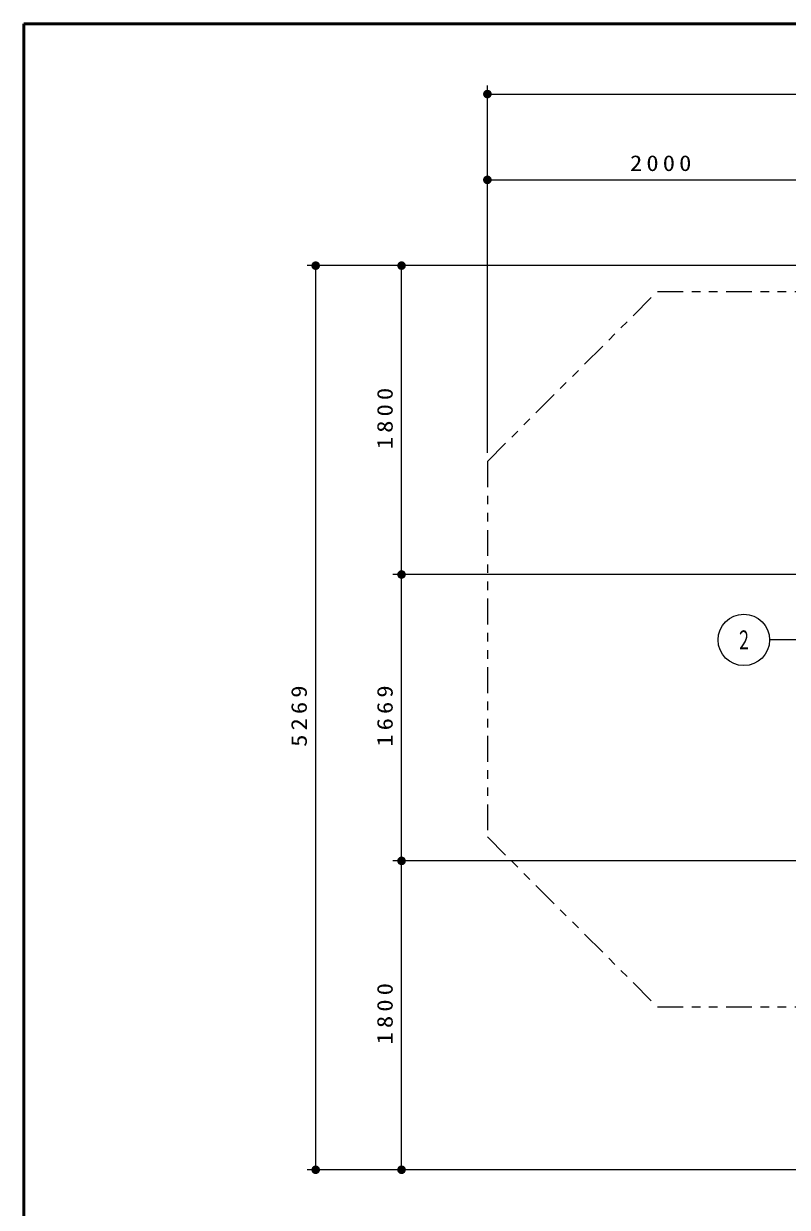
# Model space of a CAD drawing. Units: millimetres on the paper, scale 1:50. Extents: x -385 to 0, y -594 to 267.
# Drawn here: x -385 to -296, y 129 to 267 of the extents above; entities that cross this region are included whole.
import ezdxf
from ezdxf.enums import TextEntityAlignment as Align

# ---------------------------------------------------------------- set-up
doc = ezdxf.new("R2010")
doc.units = ezdxf.units.MM
doc.linetypes.add('USER3', pattern=[8, 3, -1, 1, -1, 1, -1])
doc.layers.add('LY_1', color=140, linetype='Continuous', lineweight=50)
doc.styles.add('ＭＳ ゴシック', font='')
doc.styles.get('ＭＳ ゴシック').set_extended_font_data('MS Gothic')

# ---------------------------------------------------------------- blocks, each defined once
blk = doc.blocks.new('filled_dot')
at = {"color": 0, "linetype": 'Continuous', "lineweight": -2, "const_width": 1.25}
blk.add_lwpolyline([(-0.625, 0, 1), (0.625, 0, 1)], format="xyb", close=True, dxfattribs=at)

msp = doc.modelspace()

# ---------------------------------------------------------------- linework, layer by layer
at = {"layer": 'LY_1', "color": 7}
for p, q in [((0, 267), (-385, 267)), ((-385, 267), (-385, 0))]:
    msp.add_line(p, q, dxfattribs=at)
at = {"layer": 'LY_1', "color": 7, "lineweight": 13}
for p, q in [((-330.985, 216.984), (-330.985, 259.797)), ((-330.985, 258.797), (-96.555, 258.797)), ((-330.985, 216.984), (-330.985, 249.797)), ((-330.985, 248.797), (-290.985, 248.797)), ((-245.013, 238.797), (-351.985, 238.797)), ((-350.985, 133.42), (-350.985, 238.797)), ((-245.013, 238.797), (-341.985, 238.797)), ((-340.985, 202.796), (-340.985, 238.797)), ((-229.605, 202.796), (-341.985, 202.796)), ((-229.605, 202.796), (-341.985, 202.796)), ((-340.985, 169.42), (-340.985, 202.796)), ((-290.985, 195.178), (-298.112, 195.178)), ((-196.605, 169.42), (-341.985, 169.42)), ((-340.985, 133.42), (-340.985, 169.42)), ((-212.17, 133.42), (-351.985, 133.42)), ((-212.17, 133.42), (-341.985, 133.42))]:
    msp.add_line(p, q, dxfattribs=at)
at = {"layer": 'LY_1', "color": 7, "linetype": 'USER3', "lineweight": 13}
for p, q in [((-330.985, 215.984), (-311.173, 235.796)), ((-311.173, 235.796), (-247.014, 235.796)), ((-330.985, 215.984), (-330.985, 172.209)), ((-330.985, 172.209), (-311.173, 152.396)), ((-311.173, 152.396), (-254.298, 152.396))]:
    msp.add_line(p, q, dxfattribs=at)
at = {"layer": 'LY_1', "color": 7, "lineweight": 13}
msp.add_circle((-301.112, 195.178), 3, dxfattribs=at)

# ---------------------------------------------------------------- block references
at = {"layer": 'LY_1', "color": 7, "lineweight": 13, "xscale": 0.4, "yscale": 0.4}
for p in [(-330.985, 258.797), (-330.985, 248.797)]:
    msp.add_blockref('filled_dot', p, dxfattribs=at)
for p, rotation in [((-350.985, 238.797), 270), ((-340.985, 238.797), 270), ((-340.985, 202.796), 270), ((-340.985, 202.796), 90), ((-340.985, 169.42), 270), ((-340.985, 169.42), 90), ((-350.985, 133.42), 90), ((-340.985, 133.42), 90)]:
    msp.add_blockref('filled_dot', p, dxfattribs=dict(at, rotation=rotation))

# ---------------------------------------------------------------- texts
at = {"layer": 'LY_1', "color": 7, "style": 'ＭＳ ゴシック', "width": 0.6}
msp.add_text('２', height=2.199, dxfattribs=at).set_placement((-301.112, 195.178), align=Align.MIDDLE_CENTER)
at = {"layer": 'LY_1', "color": 7, "insert": (-310.562, 249.797), "char_height": 1.833, "attachment_point": 8, "style": 'ＭＳ ゴシック'}
msp.add_mtext('\\T1.33;\\W1.15;2000', dxfattribs=at)
at = {"layer": 'LY_1', "color": 7, "char_height": 1.833, "attachment_point": 8, "rotation": 90, "style": 'ＭＳ ゴシック'}
for s, insert in [('\\T1.33;\\W1.15;1800', (-341.985, 221.218)), ('\\T1.33;\\W1.15;5269', (-351.985, 186.525)), ('\\T1.33;\\W1.15;1669', (-341.985, 186.536)), ('\\T1.33;\\W1.15;1800', (-341.985, 151.841))]:
    msp.add_mtext(s, dxfattribs=dict(at, insert=insert))

doc.saveas('drawing.dxf')
